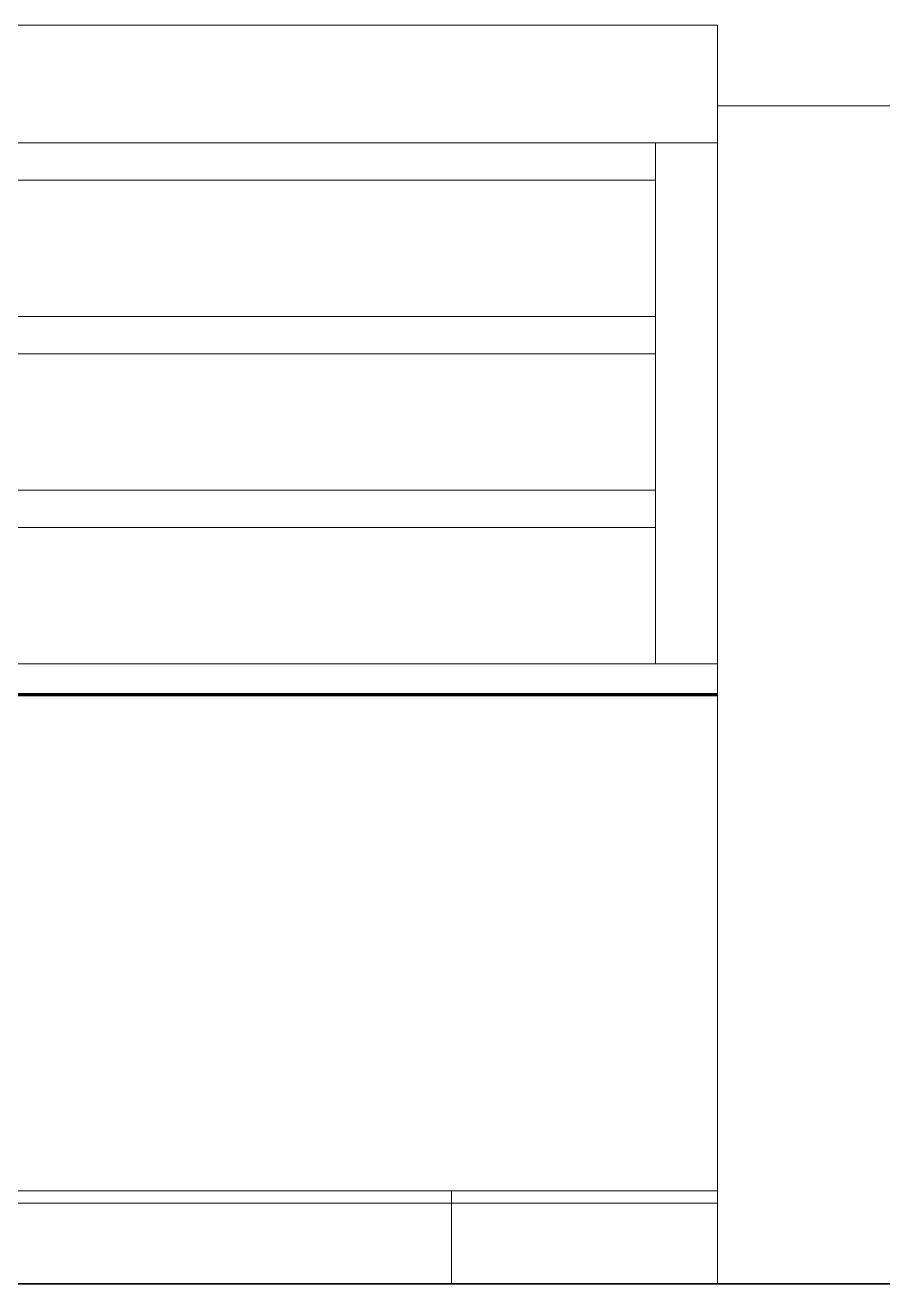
# Model space of a CAD drawing. Header units: millimetres. Extents: x -159872 to 386485, y -250577 to 158966.
# Drawn here: x 234989 to 236373, y -12400 to -10370 of the extents above; entities that cross this region are included whole.
import ezdxf

# ---------------------------------------------------------------- set-up
doc = ezdxf.new("R2010")
doc.units = ezdxf.units.MM
for name, color, linetype, lineweight in [('LDS-elevation', 7, 'Continuous', 9), ('LDS-ground line', 1, 'Continuous', 35), ('LDS-vport', 100, 'Continuous', 18)]:
    doc.layers.add(name, color=color, linetype=linetype, lineweight=lineweight)

# ---------------------------------------------------------------- blocks, each defined once
blk = doc.blocks.new('Group-237')
at = {"layer": 'LDS-elevation', "transparency": 33554687, "flags": 128}
blk.add_lwpolyline([(169532.5, 25007.5), (175432.4, 25007.5), (175432.4, 24187.5), (169532.5, 24187.5)], close=True, dxfattribs=at)

msp = doc.modelspace()

# ---------------------------------------------------------------- linework, layer by layer
at = {"layer": 'LDS-elevation', "transparency": 33554687, "flags": 128}
for points in [[(230206.00124, -10370), (236105.93819, -10370), (236105.93819, -10560), (230206.00124, -10560)], [(233346.00596, -10560), (236005.93819, -10560), (236005.93819, -10620), (233346.00596, -10620)], [(236005.93819, -10560), (236105.93819, -10560), (236105.93819, -11400), (236005.93819, -11400)], [(233346.00596, -10620), (236005.93819, -10620), (236005.93819, -10840), (233346.00596, -10840)], [(233346.00596, -10840), (236005.93819, -10840), (236005.93819, -10900), (233346.00596, -10900)], [(233346.00596, -10900), (236005.93819, -10900), (236005.93819, -11120), (233346.00596, -11120)], [(233346.00596, -11120), (236005.93819, -11120), (236005.93819, -11180), (233346.00596, -11180)], [(233346.00596, -11180), (236005.93819, -11180), (236005.93819, -11400), (233346.00596, -11400)], [(230206.00123, -11400), (236105.93819, -11400), (236105.93819, -11450), (230206.00123, -11450)], [(230206.00123, -12250), (236105.93819, -12250), (236105.93819, -12400), (230206.00123, -12400)], [(231027.54809, -12250), (235676.91603, -12250), (235676.91603, -12400), (231027.54809, -12400)]]:
    msp.add_lwpolyline(points, close=True, dxfattribs=at)
at = {"layer": 'LDS-elevation', "lineweight": 18, "flags": 128}
msp.add_lwpolyline([(236105.93819, -10500), (236605.93819, -10500), (236605.93819, -12400), (236105.93819, -12400)], close=True, dxfattribs=at)
at = {"layer": 'LDS-ground line', "color": 7}
msp.add_line((248462.18077, -12400), (224800, -12400), dxfattribs=at)
at = {"layer": 'LDS-vport', "lineweight": 100, "transparency": 33554687}
msp.add_line((236105.93819, -11450), (230206.00123, -11450), dxfattribs=at)

# ---------------------------------------------------------------- block references
at = {"layer": 'LDS-elevation', "color": 7, "transparency": 33554687}
msp.add_blockref('Group-237', (60673.51323, -36457.51522), dxfattribs=at)

doc.saveas('drawing.dxf')
